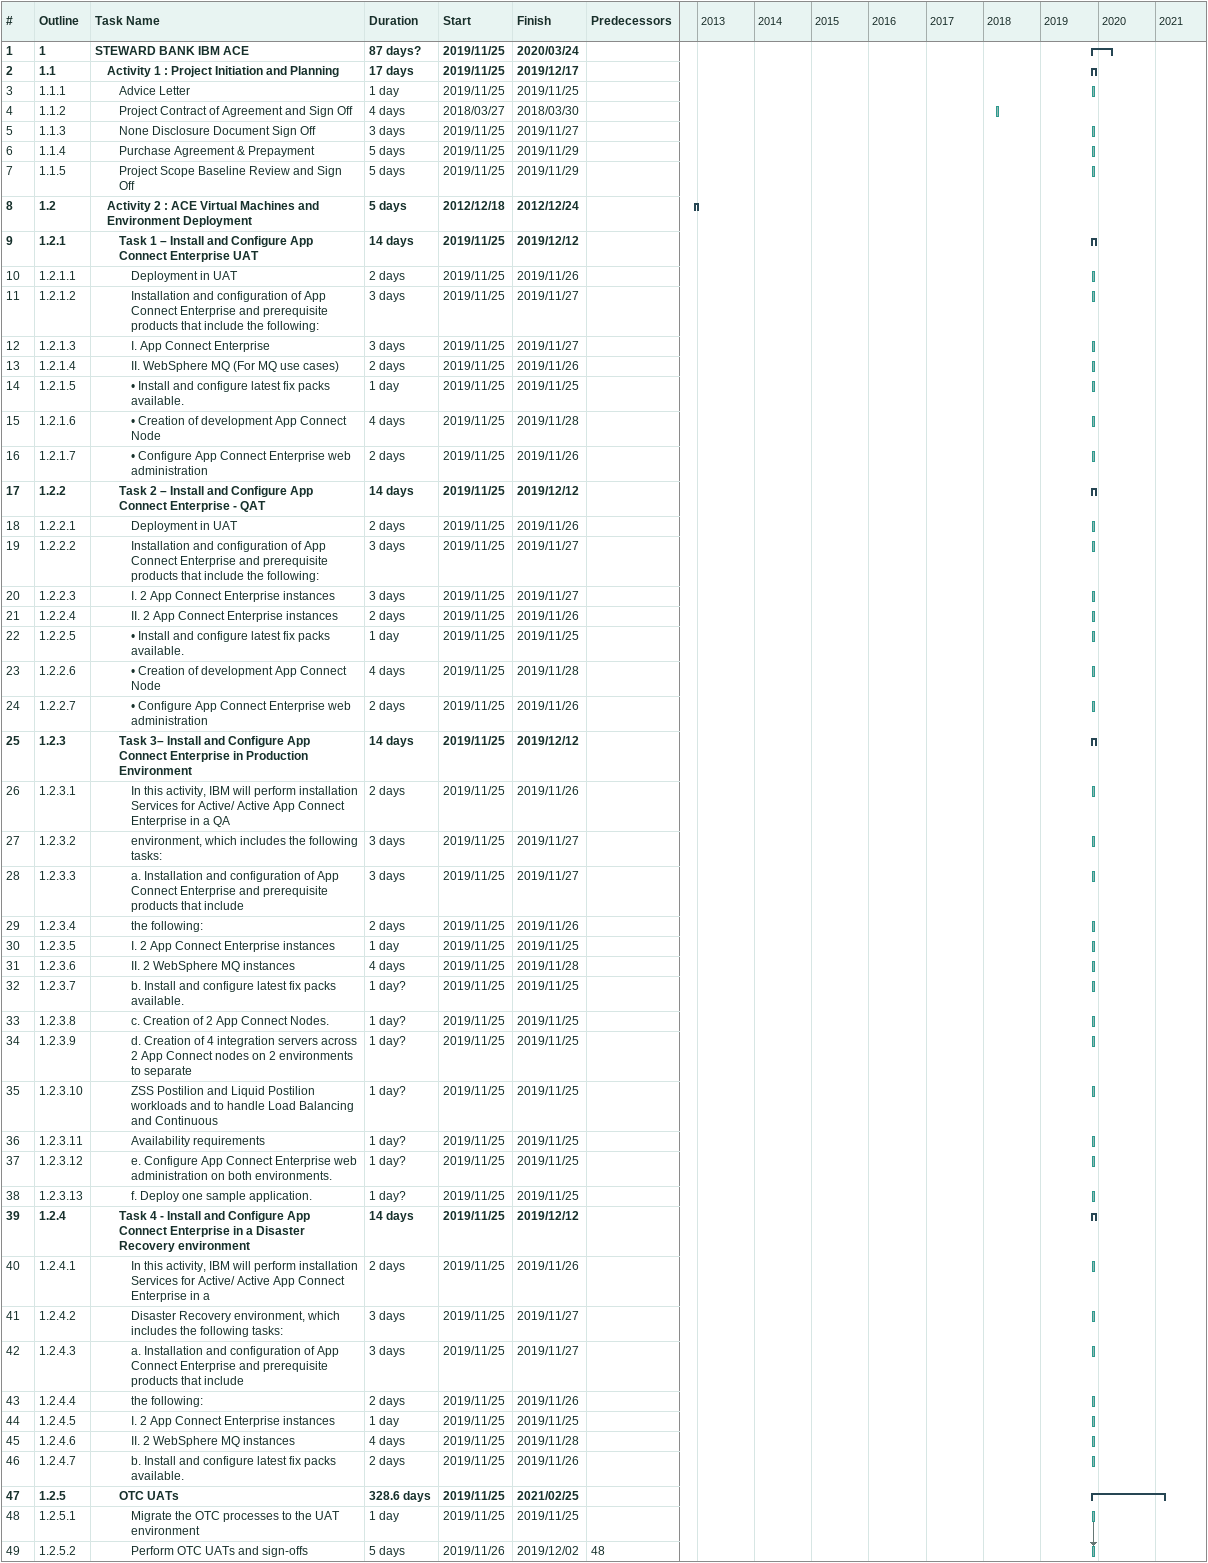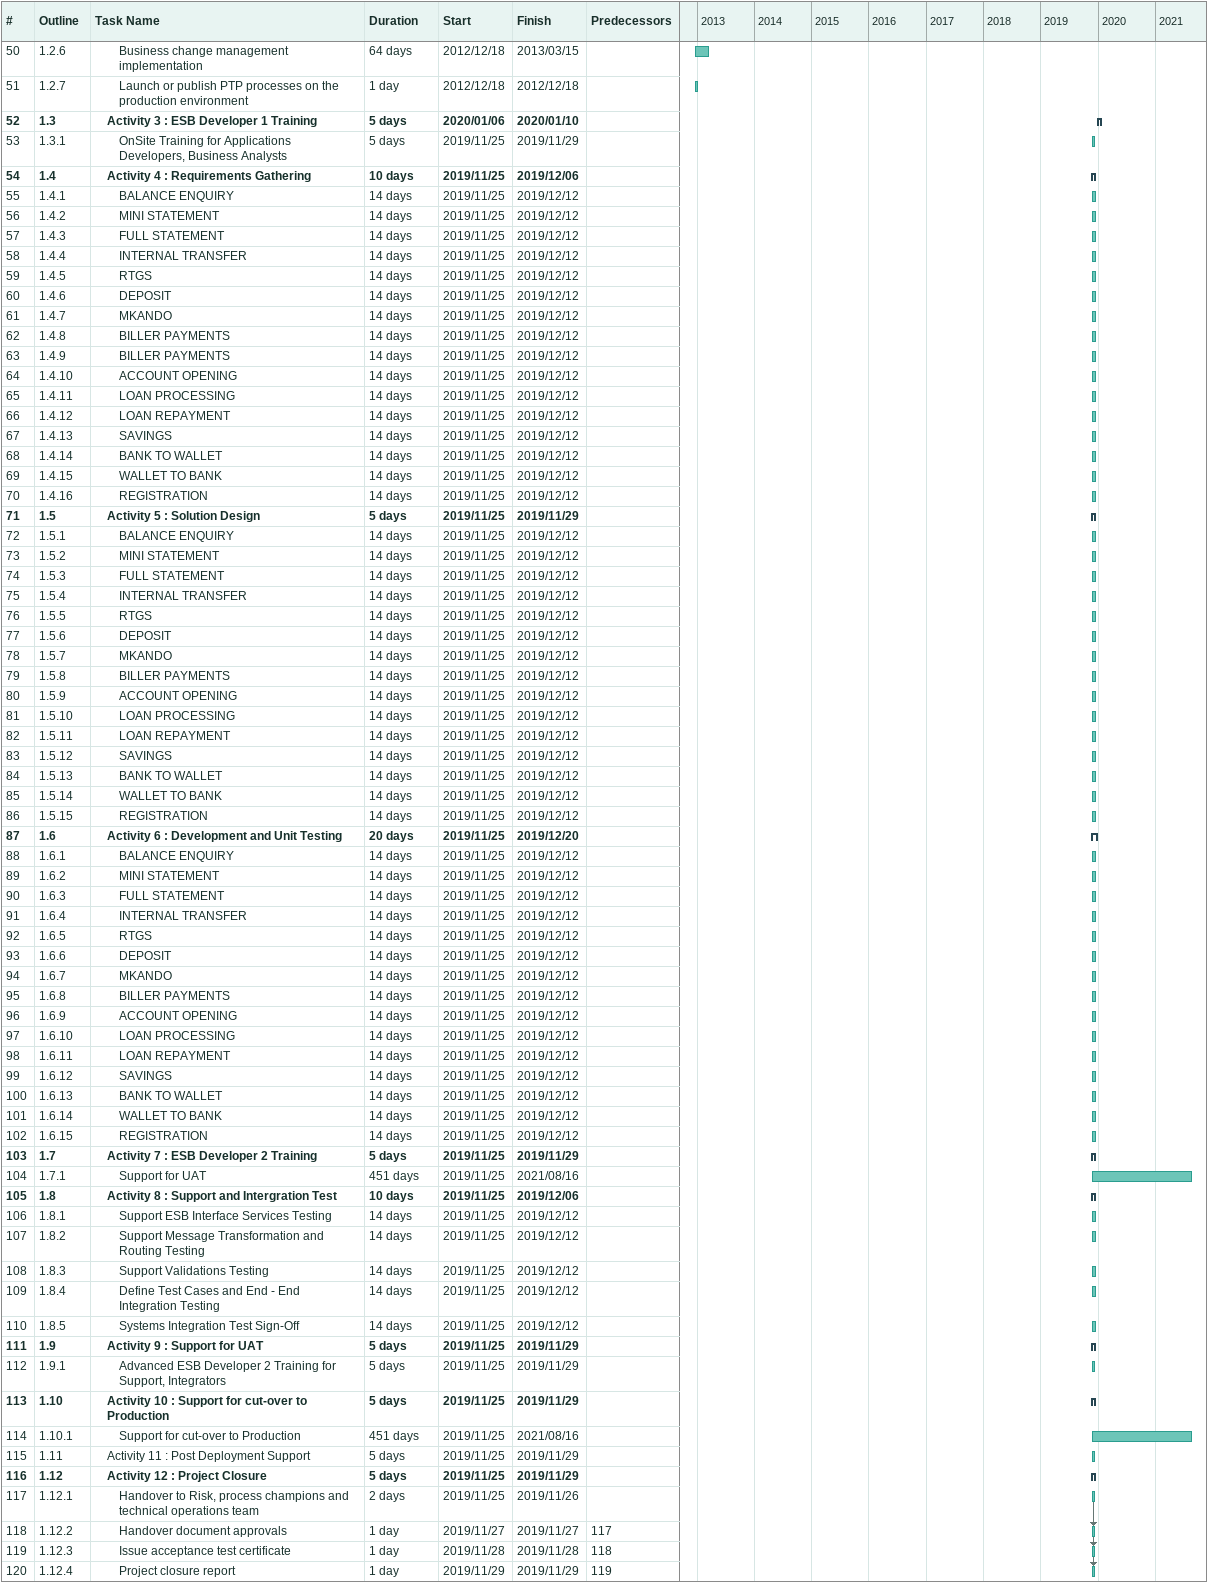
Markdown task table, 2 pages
| ID | WBS | Task | Duration | Start | Finish | Predecessors |
|---|---|---|---|---|---|---|
| 1 | 1 | **STEWARD BANK IBM ACE** | 87d? | 2019-11-25 | 2020-03-24 |  |
| 2 | 1.1 | **Activity 1 : Project Initiation and Planning** | 17d | 2019-11-25 | 2019-12-17 |  |
| 3 | 1.1.1 | Advice Letter | 1d | 2019-11-25 | 2019-11-25 |  |
| 4 | 1.1.2 | Project Contract of Agreement and Sign Off | 4d | 2018-03-27 | 2018-03-30 |  |
| 5 | 1.1.3 | None Disclosure Document Sign Off | 3d | 2019-11-25 | 2019-11-27 |  |
| 6 | 1.1.4 | Purchase Agreement & Prepayment | 5d | 2019-11-25 | 2019-11-29 |  |
| 7 | 1.1.5 | Project Scope Baseline Review and Sign Off | 5d | 2019-11-25 | 2019-11-29 |  |
| 8 | 1.2 | **Activity 2 : ACE Virtual Machines and Environment Deployment** | 5d | 2012-12-18 | 2012-12-24 |  |
| 9 | 1.2.1 | **Task 1 – Install and Configure App Connect Enterprise UAT** | 14d | 2019-11-25 | 2019-12-12 |  |
| 10 | 1.2.1.1 | Deployment in UAT | 2d | 2019-11-25 | 2019-11-26 |  |
| 11 | 1.2.1.2 | Installation and configuration of App Connect Enterprise and prerequisite products that include the following: | 3d | 2019-11-25 | 2019-11-27 |  |
| 12 | 1.2.1.3 | I. App Connect Enterprise | 3d | 2019-11-25 | 2019-11-27 |  |
| 13 | 1.2.1.4 | II. WebSphere MQ (For MQ use cases) | 2d | 2019-11-25 | 2019-11-26 |  |
| 14 | 1.2.1.5 | • Install and configure latest fix packs available. | 1d | 2019-11-25 | 2019-11-25 |  |
| 15 | 1.2.1.6 | • Creation of development App Connect Node | 4d | 2019-11-25 | 2019-11-28 |  |
| 16 | 1.2.1.7 | • Configure App Connect Enterprise web administration | 2d | 2019-11-25 | 2019-11-26 |  |
| 17 | 1.2.2 | **Task 2 – Install and Configure App Connect Enterprise - QAT** | 14d | 2019-11-25 | 2019-12-12 |  |
| 18 | 1.2.2.1 | Deployment in UAT | 2d | 2019-11-25 | 2019-11-26 |  |
| 19 | 1.2.2.2 | Installation and configuration of App Connect Enterprise and prerequisite products that include the following: | 3d | 2019-11-25 | 2019-11-27 |  |
| 20 | 1.2.2.3 | I. 2 App Connect Enterprise instances | 3d | 2019-11-25 | 2019-11-27 |  |
| 21 | 1.2.2.4 | II. 2 App Connect Enterprise instances | 2d | 2019-11-25 | 2019-11-26 |  |
| 22 | 1.2.2.5 | • Install and configure latest fix packs available. | 1d | 2019-11-25 | 2019-11-25 |  |
| 23 | 1.2.2.6 | • Creation of development App Connect Node | 4d | 2019-11-25 | 2019-11-28 |  |
| 24 | 1.2.2.7 | • Configure App Connect Enterprise web administration | 2d | 2019-11-25 | 2019-11-26 |  |
| 25 | 1.2.3 | **Task 3– Install and Configure App Connect Enterprise in Production Environment** | 14d | 2019-11-25 | 2019-12-12 |  |
| 26 | 1.2.3.1 | In this activity, IBM will perform installation Services for Active/ Active App Connect Enterprise in a QA | 2d | 2019-11-25 | 2019-11-26 |  |
| 27 | 1.2.3.2 | environment, which includes the following tasks: | 3d | 2019-11-25 | 2019-11-27 |  |
| 28 | 1.2.3.3 | a. Installation and configuration of App Connect Enterprise and prerequisite products that include | 3d | 2019-11-25 | 2019-11-27 |  |
| 29 | 1.2.3.4 | the following: | 2d | 2019-11-25 | 2019-11-26 |  |
| 30 | 1.2.3.5 | I. 2 App Connect Enterprise instances | 1d | 2019-11-25 | 2019-11-25 |  |
| 31 | 1.2.3.6 | II. 2 WebSphere MQ instances | 4d | 2019-11-25 | 2019-11-28 |  |
| 32 | 1.2.3.7 | b. Install and configure latest fix packs available. | 1d? | 2019-11-25 | 2019-11-25 |  |
| 33 | 1.2.3.8 | c. Creation of 2 App Connect Nodes. | 1d? | 2019-11-25 | 2019-11-25 |  |
| 34 | 1.2.3.9 | d. Creation of 4 integration servers across 2 App Connect nodes on 2 environments to separate | 1d? | 2019-11-25 | 2019-11-25 |  |
| 35 | 1.2.3.10 | ZSS Postilion and Liquid Postilion workloads and to handle Load Balancing and Continuous | 1d? | 2019-11-25 | 2019-11-25 |  |
| 36 | 1.2.3.11 | Availability requirements | 1d? | 2019-11-25 | 2019-11-25 |  |
| 37 | 1.2.3.12 | e. Configure App Connect Enterprise web administration on both environments. | 1d? | 2019-11-25 | 2019-11-25 |  |
| 38 | 1.2.3.13 | f. Deploy one sample application. | 1d? | 2019-11-25 | 2019-11-25 |  |
| 39 | 1.2.4 | **Task 4 - Install and Configure App Connect Enterprise in a Disaster Recovery environment** | 14d | 2019-11-25 | 2019-12-12 |  |
| 40 | 1.2.4.1 | In this activity, IBM will perform installation Services for Active/ Active App Connect Enterprise in a | 2d | 2019-11-25 | 2019-11-26 |  |
| 41 | 1.2.4.2 | Disaster Recovery environment, which includes the following tasks: | 3d | 2019-11-25 | 2019-11-27 |  |
| 42 | 1.2.4.3 | a. Installation and configuration of App Connect Enterprise and prerequisite products that include | 3d | 2019-11-25 | 2019-11-27 |  |
| 43 | 1.2.4.4 | the following: | 2d | 2019-11-25 | 2019-11-26 |  |
| 44 | 1.2.4.5 | I. 2 App Connect Enterprise instances | 1d | 2019-11-25 | 2019-11-25 |  |
| 45 | 1.2.4.6 | II. 2 WebSphere MQ instances | 4d | 2019-11-25 | 2019-11-28 |  |
| 46 | 1.2.4.7 | b. Install and configure latest fix packs available. | 2d | 2019-11-25 | 2019-11-26 |  |
| 47 | 1.2.5 | **OTC UATs** | 328.6d | 2019-11-25 | 2021-02-25 |  |
| 48 | 1.2.5.1 | Migrate the OTC processes to the UAT environment | 1d | 2019-11-25 | 2019-11-25 |  |
| 49 | 1.2.5.2 | Perform OTC UATs and sign-offs | 5d | 2019-11-26 | 2019-12-02 | 48 |
| 50 | 1.2.6 | Business change management implementation | 64d | 2012-12-18 | 2013-03-15 |  |
| 51 | 1.2.7 | Launch or publish PTP processes on the production environment | 1d | 2012-12-18 | 2012-12-18 |  |
| 52 | 1.3 | **Activity 3 : ESB Developer 1 Training** | 5d | 2020-01-06 | 2020-01-10 |  |
| 53 | 1.3.1 | OnSite Training for Applications Developers, Business Analysts | 5d | 2019-11-25 | 2019-11-29 |  |
| 54 | 1.4 | **Activity 4 : Requirements Gathering** | 10d | 2019-11-25 | 2019-12-06 |  |
| 55 | 1.4.1 | BALANCE ENQUIRY | 14d | 2019-11-25 | 2019-12-12 |  |
| 56 | 1.4.2 | MINI STATEMENT | 14d | 2019-11-25 | 2019-12-12 |  |
| 57 | 1.4.3 | FULL STATEMENT | 14d | 2019-11-25 | 2019-12-12 |  |
| 58 | 1.4.4 | INTERNAL TRANSFER | 14d | 2019-11-25 | 2019-12-12 |  |
| 59 | 1.4.5 | RTGS | 14d | 2019-11-25 | 2019-12-12 |  |
| 60 | 1.4.6 | DEPOSIT | 14d | 2019-11-25 | 2019-12-12 |  |
| 61 | 1.4.7 | MKANDO | 14d | 2019-11-25 | 2019-12-12 |  |
| 62 | 1.4.8 | BILLER PAYMENTS | 14d | 2019-11-25 | 2019-12-12 |  |
| 63 | 1.4.9 | BILLER PAYMENTS | 14d | 2019-11-25 | 2019-12-12 |  |
| 64 | 1.4.10 | ACCOUNT OPENING | 14d | 2019-11-25 | 2019-12-12 |  |
| 65 | 1.4.11 | LOAN PROCESSING | 14d | 2019-11-25 | 2019-12-12 |  |
| 66 | 1.4.12 | LOAN REPAYMENT | 14d | 2019-11-25 | 2019-12-12 |  |
| 67 | 1.4.13 | SAVINGS | 14d | 2019-11-25 | 2019-12-12 |  |
| 68 | 1.4.14 | BANK TO WALLET | 14d | 2019-11-25 | 2019-12-12 |  |
| 69 | 1.4.15 | WALLET TO BANK | 14d | 2019-11-25 | 2019-12-12 |  |
| 70 | 1.4.16 | REGISTRATION | 14d | 2019-11-25 | 2019-12-12 |  |
| 71 | 1.5 | **Activity 5 : Solution Design** | 5d | 2019-11-25 | 2019-11-29 |  |
| 72 | 1.5.1 | BALANCE ENQUIRY | 14d | 2019-11-25 | 2019-12-12 |  |
| 73 | 1.5.2 | MINI STATEMENT | 14d | 2019-11-25 | 2019-12-12 |  |
| 74 | 1.5.3 | FULL STATEMENT | 14d | 2019-11-25 | 2019-12-12 |  |
| 75 | 1.5.4 | INTERNAL TRANSFER | 14d | 2019-11-25 | 2019-12-12 |  |
| 76 | 1.5.5 | RTGS | 14d | 2019-11-25 | 2019-12-12 |  |
| 77 | 1.5.6 | DEPOSIT | 14d | 2019-11-25 | 2019-12-12 |  |
| 78 | 1.5.7 | MKANDO | 14d | 2019-11-25 | 2019-12-12 |  |
| 79 | 1.5.8 | BILLER PAYMENTS | 14d | 2019-11-25 | 2019-12-12 |  |
| 80 | 1.5.9 | ACCOUNT OPENING | 14d | 2019-11-25 | 2019-12-12 |  |
| 81 | 1.5.10 | LOAN PROCESSING | 14d | 2019-11-25 | 2019-12-12 |  |
| 82 | 1.5.11 | LOAN REPAYMENT | 14d | 2019-11-25 | 2019-12-12 |  |
| 83 | 1.5.12 | SAVINGS | 14d | 2019-11-25 | 2019-12-12 |  |
| 84 | 1.5.13 | BANK TO WALLET | 14d | 2019-11-25 | 2019-12-12 |  |
| 85 | 1.5.14 | WALLET TO BANK | 14d | 2019-11-25 | 2019-12-12 |  |
| 86 | 1.5.15 | REGISTRATION | 14d | 2019-11-25 | 2019-12-12 |  |
| 87 | 1.6 | **Activity 6 : Development and Unit Testing** | 20d | 2019-11-25 | 2019-12-20 |  |
| 88 | 1.6.1 | BALANCE ENQUIRY | 14d | 2019-11-25 | 2019-12-12 |  |
| 89 | 1.6.2 | MINI STATEMENT | 14d | 2019-11-25 | 2019-12-12 |  |
| 90 | 1.6.3 | FULL STATEMENT | 14d | 2019-11-25 | 2019-12-12 |  |
| 91 | 1.6.4 | INTERNAL TRANSFER | 14d | 2019-11-25 | 2019-12-12 |  |
| 92 | 1.6.5 | RTGS | 14d | 2019-11-25 | 2019-12-12 |  |
| 93 | 1.6.6 | DEPOSIT | 14d | 2019-11-25 | 2019-12-12 |  |
| 94 | 1.6.7 | MKANDO | 14d | 2019-11-25 | 2019-12-12 |  |
| 95 | 1.6.8 | BILLER PAYMENTS | 14d | 2019-11-25 | 2019-12-12 |  |
| 96 | 1.6.9 | ACCOUNT OPENING | 14d | 2019-11-25 | 2019-12-12 |  |
| 97 | 1.6.10 | LOAN PROCESSING | 14d | 2019-11-25 | 2019-12-12 |  |
| 98 | 1.6.11 | LOAN REPAYMENT | 14d | 2019-11-25 | 2019-12-12 |  |
| 99 | 1.6.12 | SAVINGS | 14d | 2019-11-25 | 2019-12-12 |  |
| 100 | 1.6.13 | BANK TO WALLET | 14d | 2019-11-25 | 2019-12-12 |  |
| 101 | 1.6.14 | WALLET TO BANK | 14d | 2019-11-25 | 2019-12-12 |  |
| 102 | 1.6.15 | REGISTRATION | 14d | 2019-11-25 | 2019-12-12 |  |
| 103 | 1.7 | **Activity 7 : ESB Developer 2 Training** | 5d | 2019-11-25 | 2019-11-29 |  |
| 104 | 1.7.1 | Support for UAT | 451d | 2019-11-25 | 2021-08-16 |  |
| 105 | 1.8 | **Activity 8 : Support and Intergration Test** | 10d | 2019-11-25 | 2019-12-06 |  |
| 106 | 1.8.1 | Support ESB Interface Services Testing | 14d | 2019-11-25 | 2019-12-12 |  |
| 107 | 1.8.2 | Support Message Transformation and Routing Testing | 14d | 2019-11-25 | 2019-12-12 |  |
| 108 | 1.8.3 | Support Validations Testing | 14d | 2019-11-25 | 2019-12-12 |  |
| 109 | 1.8.4 | Define Test Cases and End - End Integration Testing | 14d | 2019-11-25 | 2019-12-12 |  |
| 110 | 1.8.5 | Systems Integration Test Sign-Off | 14d | 2019-11-25 | 2019-12-12 |  |
| 111 | 1.9 | **Activity 9 : Support for UAT** | 5d | 2019-11-25 | 2019-11-29 |  |
| 112 | 1.9.1 | Advanced ESB Developer 2 Training for Support, Integrators | 5d | 2019-11-25 | 2019-11-29 |  |
| 113 | 1.10 | **Activity 10 : Support for cut-over to Production** | 5d | 2019-11-25 | 2019-11-29 |  |
| 114 | 1.10.1 | Support for cut-over to Production | 451d | 2019-11-25 | 2021-08-16 |  |
| 115 | 1.11 | Activity 11 : Post Deployment Support | 5d | 2019-11-25 | 2019-11-29 |  |
| 116 | 1.12 | **Activity 12 : Project Closure** | 5d | 2019-11-25 | 2019-11-29 |  |
| 117 | 1.12.1 | Handover to Risk, process champions and technical operations team | 2d | 2019-11-25 | 2019-11-26 |  |
| 118 | 1.12.2 | Handover document approvals | 1d | 2019-11-27 | 2019-11-27 | 117 |
| 119 | 1.12.3 | Issue acceptance test certificate | 1d | 2019-11-28 | 2019-11-28 | 118 |
| 120 | 1.12.4 | Project closure report | 1d | 2019-11-29 | 2019-11-29 | 119 |
